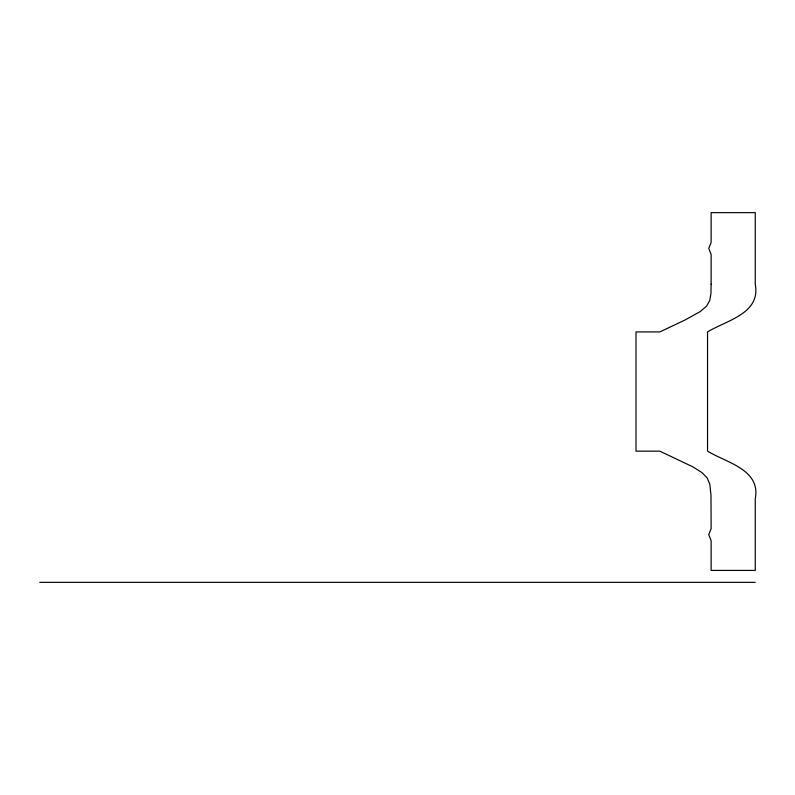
<?xml version="1.0" encoding="UTF-8"?>
<svg xmlns="http://www.w3.org/2000/svg" width="795" height="795" viewBox="0 0 795 795"><rect width="100%" height="100%" fill="white"/><g stroke="black" fill="none" stroke-linecap="round" stroke-linejoin="round"><path stroke-width="1.19" d="M39.75 582.347L755.23 582.347M711.128 284.213L710.949 293.494L709.746 300.52L706.457 306.264L700.047 311.68L684.873 320.077L659.85 331.913L636 331.913L636 451.163L659.85 451.163L692.972 466.913L701.925 472.558L707.202 477.994L709.826 484.205L710.988 495.335L711.128 528.675L708.733 534.638L711.128 540.6L711.128 570.422L755.25 570.422L755.25 498.863C761.034 469.507 726.332 462.63 707.55 451.163L707.55 331.913C726.332 320.445 761.034 313.568 755.25 284.213L755.25 212.653L711.128 212.653L711.128 242.465L708.733 248.428L711.128 254.4L711.128 284.213"/></g></svg>
